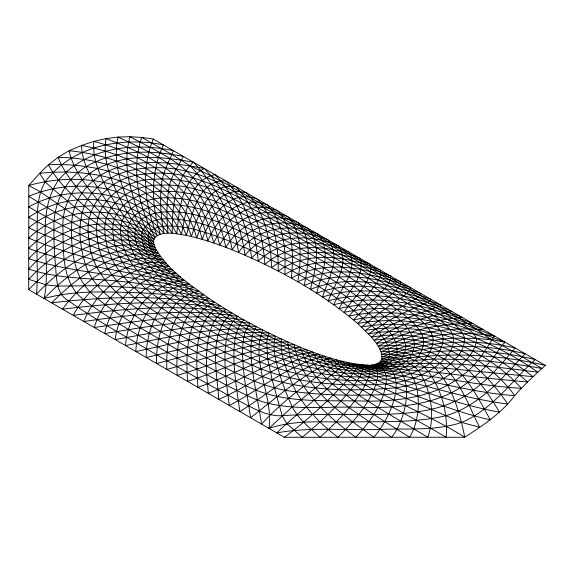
<?xml version="1.0" encoding="UTF-8"?>
<svg xmlns="http://www.w3.org/2000/svg" width="574" height="574" viewBox="0 0 574 574"><rect width="100%" height="100%" fill="white"/><g stroke="black" fill="none" stroke-linecap="round" stroke-linejoin="round"><path stroke-width="0.86" d="M28.7 289.655L28.765 185.517L39.685 173.319L48.424 164.738L58.096 157.319L69.059 150.761L81.501 145.48L93.82 141.405L106.018 138.607L118.072 137.071L129.961 136.72L141.678 137.416L153.236 139.03L545.3 365.387C534.695 375.03 524.155 384.781 514.742 395.615C501.568 413.23 482.942 425.384 464.775 437.245L284.403 437.28L28.7 289.655C61.425 256.126 107.431 225.001 155.159 247.659C167.185 269.823 189.327 284.123 209.237 298.566C237.88 317.766 268.467 334.075 300.353 347.213C327.295 358.298 355.952 367.331 385.434 365.229C436.297 360.565 487.426 365.373 537.86 372.217C486.135 335.926 421.309 312.148 357.652 323.456C320.457 291.951 277.077 268.331 232.147 249.812C214.238 242.838 195.885 236.431 176.763 233.833C167.378 231.867 147.905 233.101 155.159 247.659C136.662 234.041 122.355 215.602 110.925 195.842C101.605 179.26 92.156 161.021 93.82 141.405C144.957 154.758 196.523 185.445 207.845 241.094C217.869 217.481 239.114 193.646 267.333 204.904C284.625 223.566 285.895 250.537 284.833 274.602C316.992 254.167 357.681 262.096 390.672 276.108L390.191 280.263L389.029 282.731L384.623 288.593L353.419 319.826C375.245 315.664 397.753 315.836 419.673 319.223C449.241 323.019 476.09 337.39 505.228 342.255C499 347.593 495.943 355.6 490.196 361.433C483.495 369.118 475.997 376.085 467.91 382.291C438.522 405.359 399.597 407.64 363.737 407.662C324.898 405 283.133 413.947 247.085 395.421C219.756 382.456 193.538 367.317 167.292 352.314C138.872 335.503 109.792 319.496 83.452 299.47C61.102 282.552 63.477 250.601 62.839 225.51C62.796 198.166 81.243 173.348 106.936 164.458C134.531 153.523 164.846 157.154 193.302 162.162C217.058 187.016 233.46 218.271 238.554 252.424C256.492 227.591 290.831 222.023 317.896 234.092C332.36 251.168 321.705 274.63 316.568 293.221C357.595 278.304 402.489 289.762 441.492 305.447C417.657 314.516 392.25 321.34 371.493 337.125L357.652 323.456L368.809 313.282L395.622 290.731L399.612 285.838L400.738 281.92C366.657 267.749 325.329 258.838 291.377 278.196C293.429 255.279 294.139 228.969 277.536 210.794C249.181 199.264 225.568 218.242 213.686 243.003C208.082 219.777 197.671 197.198 180.336 180.38C159.622 160.333 132.515 148.881 106.018 138.607C102.954 156.817 108.938 174.955 116.4 191.343C125.591 211.246 137.172 230.626 154.176 244.847C109.103 219.864 60.521 245.12 28.707 279.337L46.322 284.876L57.544 286.06L97.336 285.658L134.158 287.603L157.176 289.719L179.009 292.539L209.237 298.566C178.887 309.408 175.709 347.88 177.222 375.403C215.802 364.103 253.399 346.201 294.139 344.622C301.58 387.063 341.422 413.524 373.688 437.266C388.254 421.632 413.481 370.933 378.381 363.12L375.131 364.361L371.105 364.971C379.565 367.647 378.137 378.187 375.712 384.702C368.436 405.409 353.189 422.019 337.942 437.273C317.444 421.574 298.939 402.374 289.805 377.764C284.984 365.559 279.703 352.443 281.59 339.069C238.684 338.215 197.664 353.218 156.551 363.471C155.669 334.721 166.926 297.928 198.819 291.276C143.127 275.211 84.034 276.216 28.722 258.745C60.5 224.384 114.118 210.715 153.954 239.595C140.996 223.831 134.782 203.813 129.717 184.362C125.921 168.756 125.699 152.254 129.961 136.72C154.356 149.893 181.657 161.007 198.339 184.311C212.889 202.5 220.796 224.893 225.855 247.365C240.75 221.944 270.268 210.629 297.791 222.49C313.232 239.932 307.987 264.908 304.249 285.63C341.702 268.453 384.58 278.892 420.993 293.615L418.267 296.923L415.533 298.839L384.422 316.669L365.208 330.488C423.655 320.07 484.205 342.85 527.563 381.983L487.441 378.266L428.34 371.443L382.456 368.113L362.015 364.842C365.344 372.031 357.523 379.07 354.359 384.946C339.456 404.634 321.146 421.481 302.276 437.28L286.813 423.72L282.171 415.748L272.205 379.794L267.714 358.965L266.802 343.23L267.226 339.191L268.962 333.049C223.838 329.713 179.626 342.334 135.887 351.539C136.526 320.895 156.472 287.431 189.198 284.037C135.808 268.388 80.224 259.9 28.729 238.11C63.162 205.356 121.81 202.687 157.154 235.397C144.512 205.155 140.752 169.99 153.236 139.03M545.3 365.387C490.619 352.651 433.341 351.396 378.381 363.12L380.576 361.34L381.732 359.202C427.903 344.378 477.941 342.291 525.11 353.728C502.078 378.187 479.347 406.055 445.754 415.748C415.267 422.909 383.662 421.438 352.572 421.883C324.662 422.435 295.911 419.307 268.984 428.376C273.604 395.558 250.25 362.208 262.662 329.892C216.412 325.358 170.622 336.881 125.534 345.562C127.55 313.913 151.622 282.508 184.713 280.449C132.163 264.636 78.451 251.591 28.736 227.749C66.032 196.76 126.524 198.525 160.239 234.127C151.256 205.062 150.266 172.874 163.36 144.87C121.516 136.318 71.664 145.961 45.131 181.936C34.82 199.838 37.956 221.514 36.894 241.353C36.758 258.96 38.078 276.589 36.499 294.153C66.699 262.239 111.198 232.083 156.587 250.587C136.734 237.557 120.131 220.107 106.362 200.864C95.054 184.189 82.326 166.338 81.501 145.48C133.512 154.908 189.119 183.78 202.177 239.372C210.622 217.072 228.926 188.516 257.044 198.963C275.14 218.192 278.268 245.851 278.225 271.086C308.568 249.668 348.691 256.363 380.634 270.318L380.727 274.673L379.966 277.285L376.551 283.484L370.632 291.133L348.892 316.123C402.403 304.694 455.806 323.241 505.228 342.255M44.119 298.559C52.119 259.914 34.332 215.063 58.448 180.265C86.028 147.482 133.72 142.079 173.427 150.682C168.792 161.933 162.471 172.738 161.445 185.129C159.572 201.244 160.985 217.575 163.949 233.467C131.877 194.299 69.44 188.925 28.743 217.359C76.866 243.032 128.562 260.668 180.458 276.898C146.894 277.694 119.062 307.04 115.159 339.571C161.624 331.349 208.993 321.002 256.384 326.642C250.307 335.84 250.802 347.564 251.19 358.126C253.062 380.332 258.293 402.073 261.543 424.086C284.546 399.066 312.486 378.761 341.444 361.111C357.975 371.615 377.391 376.121 395.658 382.65C429.955 393.463 463.979 405.789 499.473 412.139C486.235 390.09 471.039 367.525 447.849 354.947C426.116 343.532 400.616 339.98 376.415 343.338L371.493 337.125C425.492 327.517 482.354 351.683 514.742 395.615C480.46 393.355 447.096 384.573 413.445 378.166C392.896 373.796 371.694 371.285 352.07 363.45C330.315 389.782 301.178 409.111 276.783 432.882C310.749 426.762 345.483 430.565 379.801 429.424C407.095 428.233 435.379 431.182 461.69 422.428C492.37 409.499 511.412 381.409 535.176 359.539C484.485 347.248 430.938 347.665 380.576 361.34C418.625 364.11 408.028 417.327 391.626 437.259C358.004 412.634 313.21 389.99 300.353 347.213C260.675 349.975 224.908 369.469 187.569 381.38C185.89 354.086 185.502 315.463 214.712 302.204C190.346 296.335 165.29 294.139 140.321 292.826C108.249 292.015 75.345 289.705 44.119 298.559C73.207 268.381 114.391 238.669 158.431 253.608C137.272 241.259 118.832 224.685 102.746 206.296C89.02 189.664 74.024 172.257 69.059 150.761C122.097 155.719 181.262 182.381 196.703 237.851C204.136 216.642 218.314 184.34 246.648 192.957C265.662 212.811 270.591 241.209 271.581 267.671C300.073 245.356 339.693 250.565 370.639 264.549C372.504 283.599 352.723 297.232 344.091 312.371C395.185 301.006 447.124 317.027 494.314 335.948C485.295 350.24 476.779 365.43 462.414 375.31C435.967 396.612 400.839 401.068 367.963 401.161C330.524 399.82 291.327 404.017 255.703 390.047C225.273 377.398 196.774 360.673 168.204 344.364C141.484 328.192 113.48 313.311 90.197 292.231C72.568 273.92 70.681 246.303 71.786 222.188C73.199 196.294 93.139 174.747 117.483 167.601C145.667 158.582 175.78 163.267 204.222 168.462C227.34 191.809 240.456 222.97 245.055 255.193C264.987 230.777 300.338 227.742 327.883 239.867C341.925 256.829 328.098 279.473 322.48 297.059C365.373 283.183 411.472 295.122 451.889 311.452C424.796 317.221 397.323 324.353 374.126 340.289C399.891 336.17 426.834 340.03 450.597 350.728C474.827 361.857 492.865 382.463 507.717 404.024C472.754 399.734 438.959 389.222 404.871 380.727C385.384 375.231 365.035 371.572 346.839 362.381L292.274 406.866L268.984 428.376M491.609 339.88L476.836 329.354L458.805 318.082L350.922 254.885L230.267 186.141L210.228 175.429L190.374 165.965L171.884 154.478L141.678 137.416C130.786 170.507 138.714 207.415 155.002 237.27C117.591 206.64 61.389 214.662 28.722 248.434C82.111 268.058 139.46 271.94 193.904 287.646C161.552 292.561 145.925 327.862 146.227 357.509C188.631 347.765 231.265 334.018 275.276 336.113C272.011 349.193 276.295 362.703 279.911 375.252C283.427 386.015 287.452 396.612 292.274 406.866C298.559 419.407 310.017 427.967 320.105 437.273C337.031 421.711 353.9 405.273 365.164 384.996C367.669 379.321 373.495 369.921 366.686 365.093L380.411 366.556L414.442 366.772L445.367 368.25L533.067 376.666C485.145 339.363 422.636 316.087 361.584 327.015L379.5 312.73L403.866 295.897L408.975 291.391L410.848 287.761C375.618 273.353 333.573 263.609 297.863 281.884C300.783 260.072 303.689 234.414 287.689 216.656C259.584 204.954 233.231 219.749 219.691 245.098C214.339 222.217 205.334 199.608 189.384 181.987C170.37 160.605 143.478 148.946 118.072 137.071C114.226 153.897 117.089 171.418 122.707 187.497C129.803 207.243 138.506 227.239 153.746 242.149C111.191 215.071 60.349 234.508 28.714 269.041C57.091 278.641 87.198 278.024 116.658 281.002C145.968 284.022 175.371 287.488 203.935 294.921C172.688 303.546 165.635 341.415 166.876 369.434C206.719 358.678 246.059 342.276 287.883 341.903C290.638 383.167 324.497 414.263 355.801 437.266C369.663 422.227 382.836 404.727 385.907 383.956C387.708 375.791 384.315 365.81 375.131 364.361C398.191 362.969 421.065 358.477 444.269 359.188C477.001 359.482 509.726 362.546 541.921 368.494L512.281 351.001L491.609 339.88L476.628 338.395L453.668 338.186L443.221 338.925L423.684 341.824L405.832 346.201L381.832 354.388L381.732 359.202C421.904 357.602 425.348 411.544 409.628 437.259C383.138 420.606 356.289 404.189 332.353 383.92C321.784 374.32 311.158 363.486 306.502 349.666C267.879 353.62 234.005 374.722 197.944 387.364C196.423 360.364 192.283 321.253 220.337 305.827C164.91 294.455 107.474 296.277 51.56 302.85C80.338 274.932 117.648 244.553 160.641 256.721C138.262 245.076 118.251 229.378 100.07 211.993C83.969 195.677 66.649 179.045 58.096 157.319C111.607 158.209 173.391 181.362 191.422 236.531C197.965 216.111 207.91 181.406 236.072 186.859C256.191 207.365 262.899 236.603 264.915 264.363C291.298 241.374 330.007 244.782 359.941 258.372C366.384 276.194 346.179 293.78 339.033 308.575C387.909 296.945 438.292 311.295 483.559 329.741C448.05 326.448 411.745 332.884 379.916 349.092L381.832 354.388C398.672 353.562 417.377 357.595 428.34 371.443C441.815 390.126 448.373 414.385 446.063 437.252C415.913 419.085 384.2 403.637 354.359 384.946C341.035 376.587 327.223 367.625 318.57 354.136C282.056 360.737 252.122 384.688 218.787 399.404C217.051 372.433 207.673 332.769 232.004 312.995C179.576 303.373 125.677 308.496 73.235 315.363C90.735 282.867 127.995 257.303 166.073 263.186L147.769 254.591L129.989 245.191L113.143 234.752L97.221 223.917L74.864 207.171L52.801 188.882L45.131 181.936L39.685 173.319C93.045 167.543 157.491 180.387 181.456 234.508C185.897 213.263 188.903 179.734 214.977 174.675C237.098 196.925 247.789 227.526 251.627 258.113C273.726 234.056 310.369 233.36 338.588 246.045C350.556 263.545 334.348 284.209 328.213 300.905C373.05 287.954 420.52 300.467 462.45 317.558C432.366 319.926 402.266 327.245 376.415 343.338L379.916 349.092C400.623 347.213 422.988 350.391 439.842 363.407C460.133 379.5 468.248 405.072 479.62 427.314L461.69 422.428L418.259 403.773L375.712 384.702L346.61 370.259L336.83 363.751L330.251 357.975C296.363 368.508 269.543 393.212 239.867 411.572C237.055 391.138 233.252 370.639 233.984 349.925C234.759 339.464 236.022 327.603 243.979 319.905C194.184 312.285 143.643 320.07 94.315 327.539C103.736 294.039 137.545 267.979 172.717 269.931C121.394 252.359 74.771 224.484 28.757 196.322C77.138 175.787 143.478 185.782 172.272 233.403C172.042 208.398 174.245 180.602 193.302 162.162M284.403 437.28C305.72 421.732 325.121 403.601 343.381 384.58C348.196 378.23 355.916 372.569 357.136 364.275C377.936 370.775 399.891 371.665 421.302 375.03C454.615 379.823 487.735 386.481 521.414 388.275C483.301 346.789 424.53 323.937 368.515 333.86L388.957 320.493L402.295 313.526L427.443 302.426L431.203 299.513C393.534 284.36 349.709 273.375 310.477 289.404C314.997 269.773 322.789 245.514 307.865 228.301C280.7 216.362 248.499 224.563 232.147 249.812C226.694 218.385 211.928 189.384 190.374 165.965M204.222 168.462C180.961 180.817 179.224 210.615 176.763 233.833C149.541 181.456 81.07 170.55 28.765 185.517L40.309 191.809L80.74 219.842L113.896 240.255L141.01 254.239L169.251 266.523C132.816 262.813 96.941 288.162 83.818 321.476C134.675 314.337 186.866 307.836 237.945 316.475C229.069 323.227 226.845 335.151 225.503 345.57C223.666 365.602 226.687 385.642 229.284 405.459C260.983 389.194 289.131 364.44 324.461 356.138C335.137 369.269 350.628 376.989 365.164 384.996C397.99 403.156 432.904 417.384 464.775 437.245C459.695 412.498 452.477 386.259 434.532 367.525C420.527 353.921 399.891 350.499 381.093 351.797C416.286 335.754 456.057 329.82 494.314 335.948M206.339 357.702L206.669 374.557L208.348 393.369C243.096 379.83 274.996 357.179 312.579 351.977C319.216 365.681 331.377 375.697 343.381 384.58C370.323 403.967 399.404 420.068 427.745 437.252C435.149 417.054 431.397 393.671 421.302 375.03C413.459 361.398 396.964 356.44 382.09 356.863C424.444 341.444 471.111 337.648 515.115 347.959C502.429 363.191 489.321 378.309 473.313 390.198C440.775 415.361 397.639 414.234 358.607 414.593C333.128 414.607 307.599 413.718 282.171 415.748C266.071 416.537 252.165 407.461 238.282 400.63C210.78 386.008 183.809 370.438 156.824 354.89C127.127 337.383 96.884 320.651 68.579 300.912C56.058 293.788 56.647 278.584 55.527 266.099C54.444 254.038 53.676 241.934 53.992 229.822C52.571 201.087 68.399 172.616 95.722 161.854C123.18 149.269 154.456 150.653 183.422 156.458C177.423 167.673 169.531 178.22 168.476 191.415C166.36 205.262 166.776 219.347 167.995 233.259C137.573 190.044 73.199 181.922 28.75 206.898C75.596 234.048 124.967 256.578 176.462 273.389C142.23 272.894 111.112 300.374 104.755 333.566C152.634 325.745 201.589 316.654 250.156 323.313C243.096 331.794 242.759 343.611 242.544 354.129C243.01 375.561 247.588 396.605 250.594 417.764C277.572 396.555 304.019 373.244 335.912 359.633C350.571 371.306 368.924 376.666 385.907 383.956C420.333 396.885 454.235 411.874 490.268 419.831C478.056 397.667 466.117 373.48 444.269 359.188C424.839 346.961 400.86 343.69 378.352 346.273C407.059 330.064 440.143 323.119 472.94 323.607C429.417 305.827 380.533 292.568 333.738 304.751C340.238 288.973 358.886 270.031 349.265 252.208C320.242 239.042 282.508 237.6 258.257 261.17C255.294 232.061 246.677 202.134 225.589 180.803C198.066 179.841 191.981 215.049 186.342 235.412C165.549 180.48 101.935 162.507 48.424 164.738C59.847 186.593 80.116 201.861 98.254 217.883C118.23 234.278 139.755 248.908 163.195 259.914C123.073 251.383 85.131 278.304 62.516 309.178C116.622 302.476 172.25 298.939 226.113 309.429C209.582 318.957 207.092 340.454 206.339 357.702C231.466 371.055 257.009 384.932 285.242 390.334C317.68 395.314 350.707 395.881 383.461 394.611C409.556 393.233 436.326 386.273 456.689 369.168C465.722 361.075 476.004 351.31 476.628 338.395C469.733 326.613 455.957 321.045 445.23 313.289C433.226 305.856 421.108 298.609 408.975 291.391C380.175 274.358 351.439 257.202 322.315 240.721C289.963 222.547 257.826 203.957 225.015 186.607C201.122 172.738 173.563 165.721 145.925 168.153C121.121 169.796 94.244 181.685 84.421 206.03C77.26 224.75 79.592 245.701 85.461 264.442C92.909 288.033 114.836 302.075 134.28 315.162C157.707 330.315 181.879 344.292 206.339 357.702M464.682 337.978C465.069 350.858 454.543 360.694 445.367 368.25C430.988 379.184 413.467 385.233 395.716 387.787C351.274 391.719 305.009 390.923 262.383 376.508C221.342 360.364 183.35 337.476 146.061 314.165C118.337 297.619 90.706 273.202 88.948 238.626C82.699 204.071 112.231 175.744 145.444 174.087C186.062 168.218 223.315 188.473 257.475 207.587C298.717 230.081 339.794 252.919 379.966 277.285C397.459 287.804 414.952 298.315 432.186 309.243C443.508 317.774 459.308 323.944 464.682 337.978M453.668 338.186C454.178 350.829 443.917 360.587 434.532 367.525C420.247 377.455 403.056 382.227 385.907 383.956C343.941 386.725 300.597 383.977 260.976 368.895C221.865 352.773 185.208 331.191 149.764 308.245C124.149 292.188 99.445 268.424 97.207 236.481C91.74 203.282 123.051 179.425 153.767 179.353C192.505 175.759 227.462 195.519 260.388 213.062C300.417 234.307 340.059 256.334 378.582 280.212C394.833 290.207 411.077 300.231 426.941 310.821C436.864 318.434 450.561 324.999 453.668 338.186M405.832 346.201C404.383 373.315 367.511 369.591 348.683 368.034C317.659 363.722 287.646 353.484 259.541 339.801C229.578 324.927 200.269 308.389 173.413 288.37C156.982 275.097 138.808 259.405 135.012 237.507C132.171 210.457 167.271 209.962 185.675 212.904C215.437 217.811 242.357 232.506 269.522 244.868C302.046 260.704 333.343 279.108 362.739 300.216C378.467 313.433 401.628 324.145 405.832 346.201M443.221 338.925C440.502 369.276 402.03 378.783 376.903 380.368C337.261 382.097 296.808 377.046 259.936 361.885C222.769 345.828 187.519 325.465 153.911 302.957C130.413 287.359 107.776 264.822 105.286 235.218C100.558 203.304 133.175 183.91 161.445 185.129C198.339 183.529 231.171 202.701 262.928 218.83C301.666 238.82 339.751 260.101 376.551 283.484C391.518 292.962 406.478 302.469 420.943 312.708C429.883 319.653 441.428 326.764 443.221 338.925M414.557 343.862C412.713 371.995 375.367 372.11 354.574 370.919C321.433 368.343 289.095 358.499 259.089 344.407C227.469 329.089 196.66 311.761 168.247 291.032C150.338 277.106 131.295 259.649 128.031 235.971C124.867 207.637 159.708 202.292 180.616 205.334C212.079 208.735 240.032 225.022 268.359 237.894C302.584 254.583 335.625 273.748 366.886 295.502C383.798 309.68 409.85 320.084 414.557 343.862M433.234 340.16C430.765 369.814 392.623 376.68 368.687 377.01C331.263 377.606 293.637 370.352 259.276 355.464C224.025 339.55 190.238 320.306 158.424 298.315C136.956 283.219 115.819 262.239 113.143 234.752C109.053 204.071 142.639 189.212 168.476 191.415C203.548 191.573 234.479 210.055 265.088 224.886C302.433 243.67 338.89 264.241 373.882 287.122C387.594 296.098 401.305 305.095 414.392 314.975C422.557 321.476 432.143 328.981 433.234 340.16M423.684 341.824C421.495 370.761 383.741 374.47 361.24 373.889C325.975 373.021 291.075 364.131 258.996 349.631C225.604 333.968 193.302 315.736 163.231 294.347C143.636 279.803 123.64 260.56 120.734 235.031C117.168 205.535 151.486 195.339 174.869 198.173C208.125 199.96 237.414 217.532 266.888 231.236C302.728 248.915 337.49 268.783 370.632 291.133C383.152 299.621 395.694 308.123 407.468 317.644C414.93 323.872 422.902 331.535 423.684 341.824M147.956 235.971C147.647 255.631 166.223 268.926 179.217 281.109C200.548 298.401 224.183 312.629 248.269 325.709C275.276 340.188 303.481 352.766 333.15 360.702C344.543 363.744 356.232 366.011 368.056 366.14C375.669 366.169 385.95 365.337 389.165 357.128C390.93 337.921 370.998 325.838 358.599 314.423C335.675 296.263 310.799 280.679 285.02 266.924C257.525 252.617 229.205 239.48 199.436 230.662C189.018 227.806 178.263 225.969 167.436 226.07C160.153 226.285 150.137 227.663 147.956 235.971M141.778 232.642C140.3 253.945 159.428 269.357 173.664 282.343C196.157 300.467 221.212 315.112 246.583 328.794C275.097 344.041 305.196 356.684 336.83 363.751C355.048 366.097 385.62 375.016 396.871 355.026C400.064 333.917 377.29 321.246 363.701 309.314C338.99 290.466 312.529 273.97 285.013 259.548C256.313 245.098 227.146 230.827 196.1 222.152C179.282 219.555 150.044 212.107 141.778 232.642"/></g></svg>
